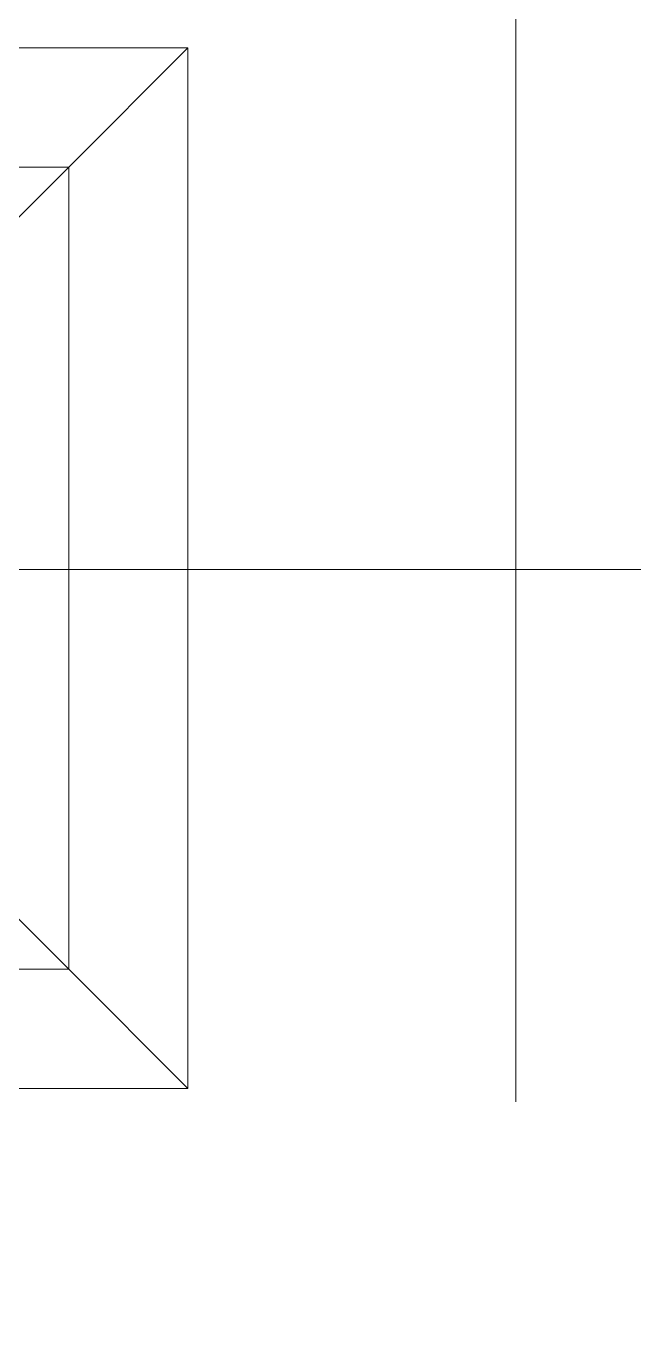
# Model space of a CAD drawing. Header units: millimetres. Extents: x -187347 to 135007, y -6415 to 292048.
# Drawn here: x -87351 to -86841, y 79417 to 80510 of the extents above; entities that cross this region are included whole.
import ezdxf

# ---------------------------------------------------------------- set-up
doc = ezdxf.new("R2010")
doc.units = ezdxf.units.MM
doc.header["$LTSCALE"] = 100
doc.linetypes.add('Z_LINE-CNTR', pattern=[17, 12, -2, 1, -2])
doc.layers.add('A-WALL', color=7, linetype='Continuous', lineweight=5)
doc.layers.add('S-GRID', color=7, linetype='Continuous', lineweight=5)

msp = doc.modelspace()

# ---------------------------------------------------------------- linework, layer by layer
at = {"layer": 'A-WALL'}
for p, q in [((-87214.9, 80492), (-87469.9, 80492)), ((-87314.9, 80392), (-87214.9, 80492)), ((-87214.9, 80492), (-87314.9, 80392)), ((-87214.9, 79620), (-87214.9, 80492)), ((-87314.9, 80392), (-87618.2, 80392)), ((-87364.9, 80342), (-87314.9, 80392)), ((-87314.9, 80392), (-87364.9, 80342)), ((-87314.9, 79720), (-87314.9, 80392)), ((-87364.9, 79770), (-87314.9, 79720)), ((-87314.9, 79720), (-87364.9, 79770)), ((-87618.2, 79720), (-87314.9, 79720)), ((-87314.9, 79720), (-87214.9, 79620)), ((-87214.9, 79620), (-87314.9, 79720)), ((-87469.9, 79620), (-87214.9, 79620))]:
    msp.add_line(p, q, dxfattribs=at)
at = {"layer": 'S-GRID', "color": 152, "linetype": 'Z_LINE-CNTR'}
for p, q in [((-86939.9, 111408.8), (-86939.9, -6038.2)), ((-89691.4, 80055), (-18064, 80055))]:
    msp.add_line(p, q, dxfattribs=at)

doc.saveas('drawing.dxf')
